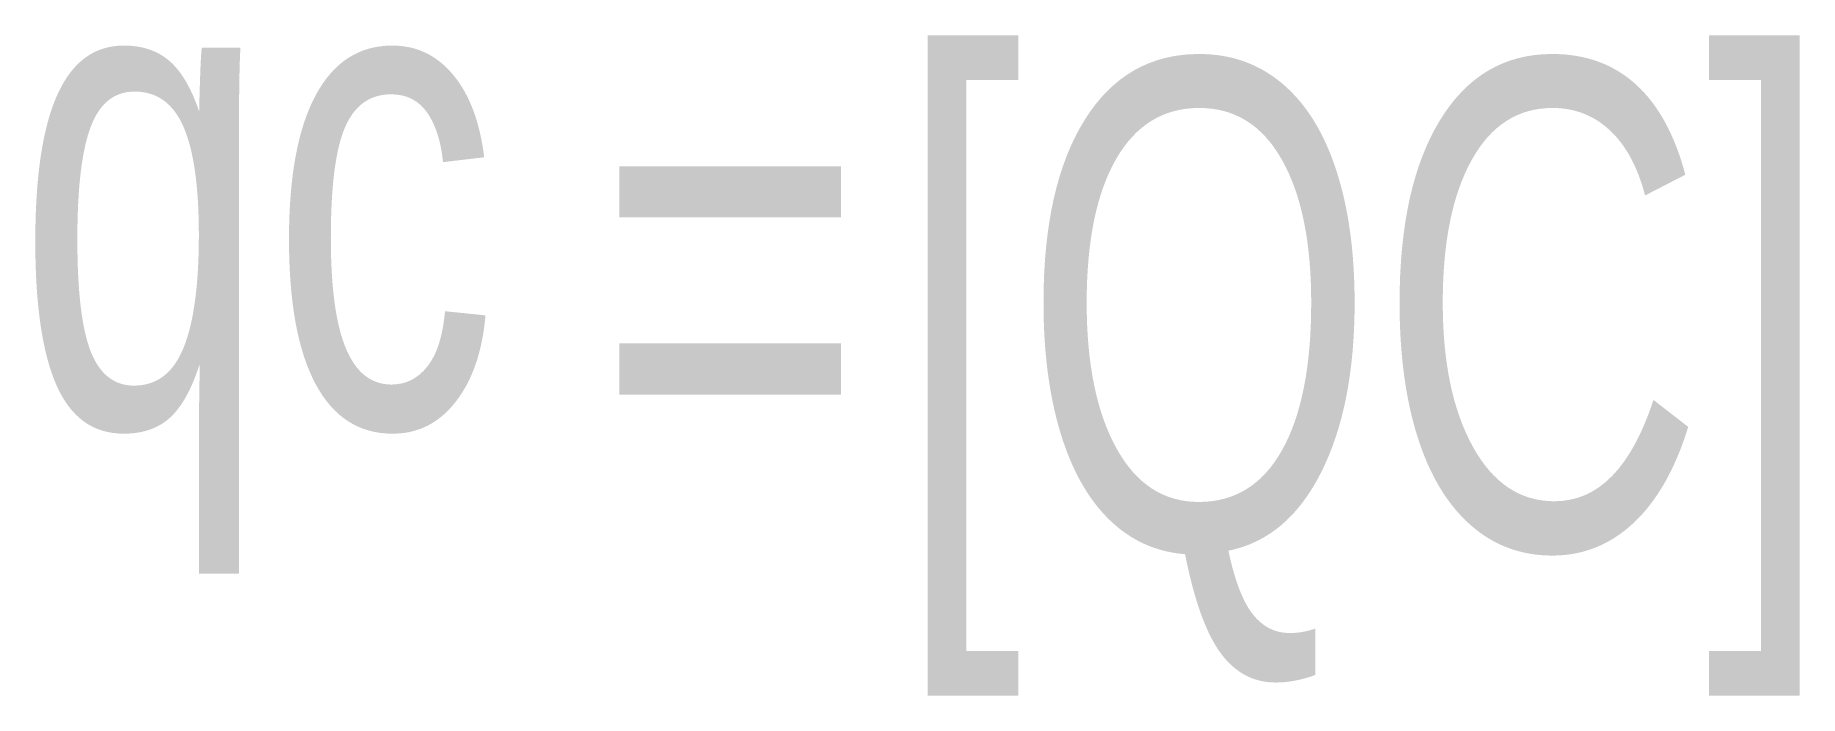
# Model space of a CAD drawing. Extents: x -0.2 to 7.05, y -0.36 to 2.35.
import ezdxf

# ---------------------------------------------------------------- set-up
doc = ezdxf.new("R2010")
doc.units = 0
doc.header["$MEASUREMENT"] = 0
doc.layers.add('GICAD_POUMIAN', color=7, linetype='CONTINUOUS')
doc.styles.add('LZ_FONTS_FS', font='hxm.ttf', dxfattribs={"width": 0.7})

msp = doc.modelspace()

# ---------------------------------------------------------------- texts
at = {"layer": 'GICAD_POUMIAN', "style": 'LZ_FONTS_FS', "width": 0.7}
for s, p in [('[QC]', (3.3319, 0.2442)), ('qc', (-0.2792, 0.7444)), ('=', (2.1073, 0.3881))]:
    msp.add_text(s, height=2, dxfattribs=at).set_placement(p)

doc.saveas('drawing.dxf')
